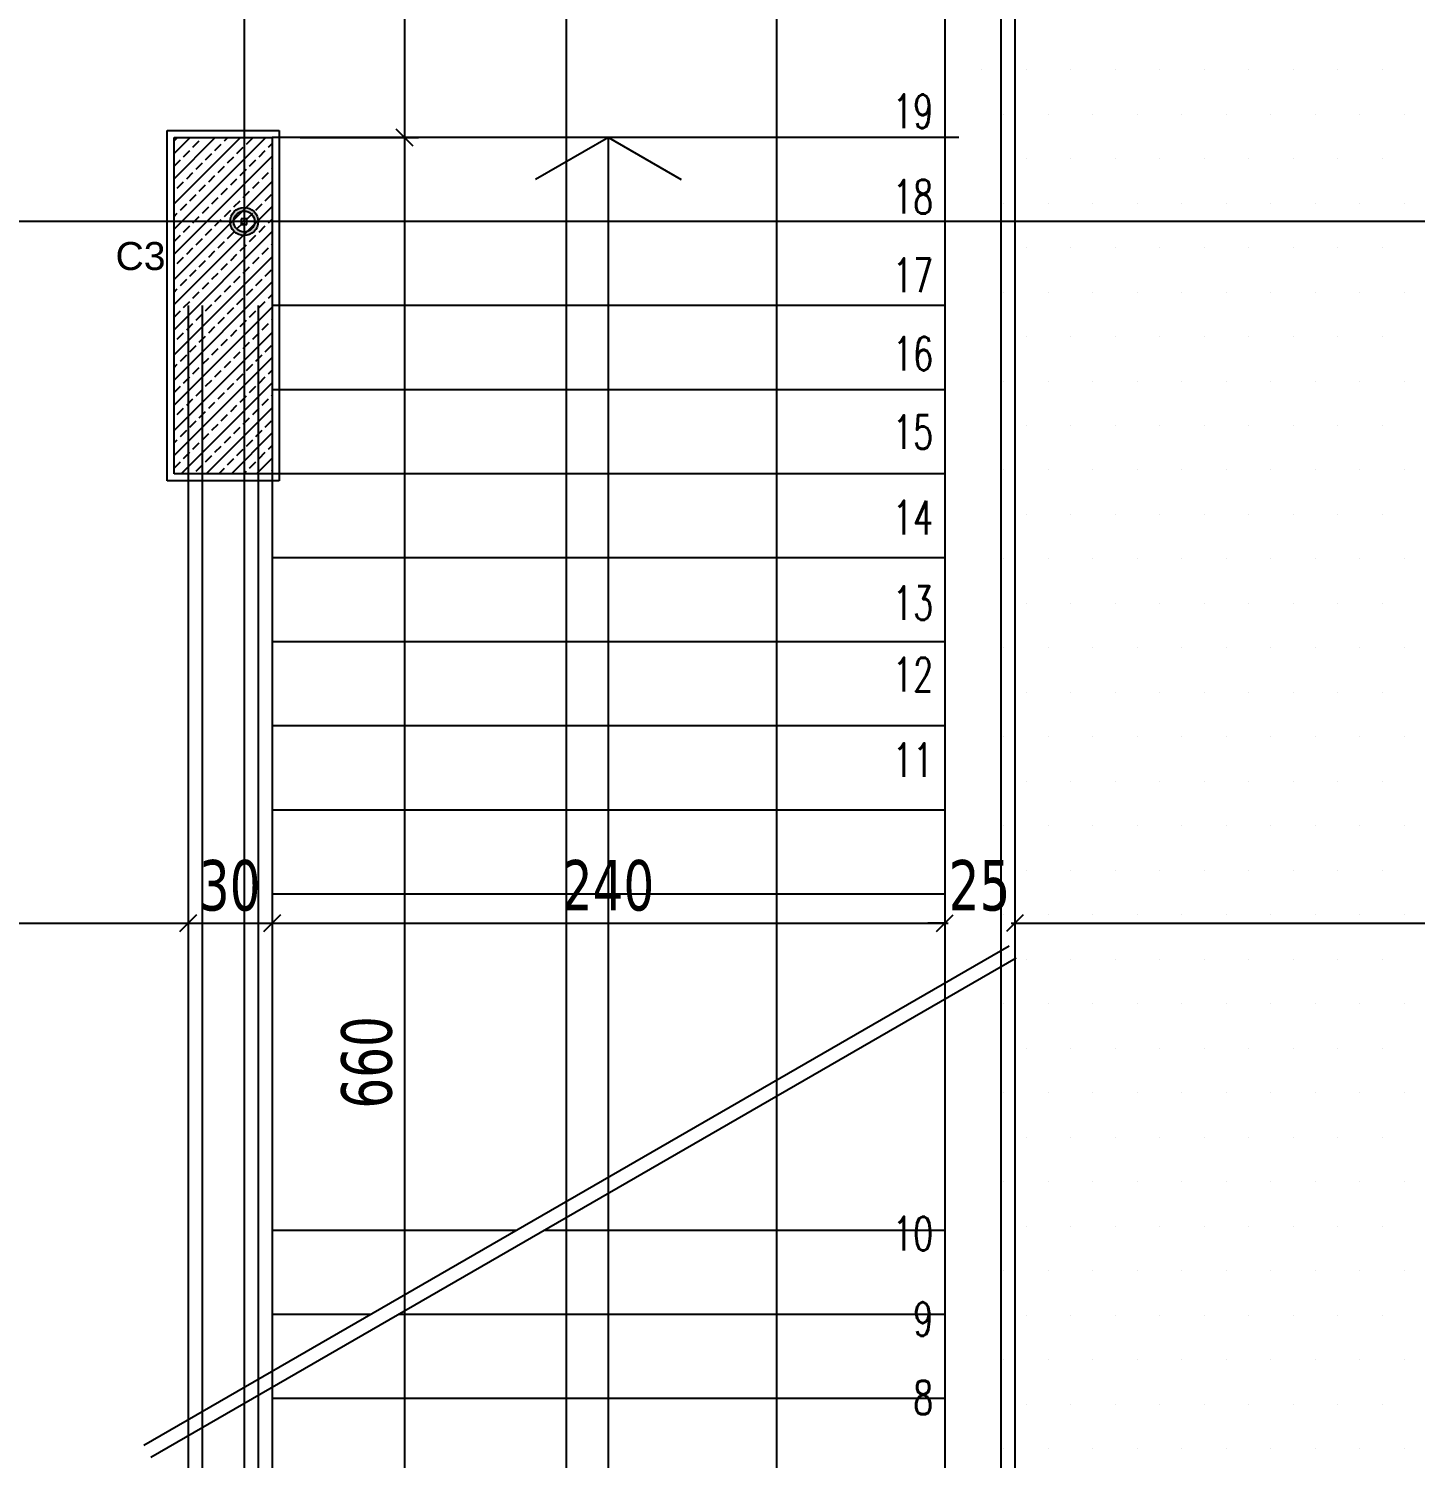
# Model space of a CAD drawing. Header units: millimetres. Extents: x 43168.9 to 43194.6, y -25545.1 to -25543.4.
# Drawn here: x 43176.4335 to 43176.5325, y -25544.1922 to -25544.0901 of the extents above; entities that cross this region are included whole.
import ezdxf
from ezdxf.enums import TextEntityAlignment as Align

# ---------------------------------------------------------------- set-up
doc = ezdxf.new("R2010")
doc.units = ezdxf.units.MM
doc.header["$LTSCALE"] = 200
doc.linetypes.add('DASHDOT', pattern=[1, 0.5, -0.25, 0, -0.25])
doc.linetypes.add('DASHDOT2', pattern=[0.5, 0.25, -0.125, 0, -0.125])
for name, color, linetype in [('aks_sgh', 5, 'DASHDOT2'), ('cam_sgh', 1, 'Continuous'), ('gor-4_sgh', 17, 'Continuous'), ('kesitcizgisi_sgh', 22, 'Continuous'), ('kolon-b.a_sgh', 6, 'Continuous'), ('merdi_sgh', 3, 'Continuous'), ('olcuic_sgh', 183, 'Continuous'), ('siva_sgh', 145, 'Continuous'), ('tarama-betonarme_sgh', 223, 'Continuous'), ('tarama-zemin_sgh', 197, 'Continuous'), ('yazi-merdi_sgh', 9, 'Continuous')]:
    doc.layers.add(name, color=color, linetype=linetype)
doc.styles.add('1-200', font='arial.ttf', dxfattribs={"height": 60})
doc.styles.add('dim', font='VERDANA.TTF', dxfattribs={"width": 0.7})
doc.styles.add('text3', font='simplex8.shx', dxfattribs={"width": 0.7})

msp = doc.modelspace()

# ---------------------------------------------------------------- hatches: boundary and pattern name
h = msp.add_hatch(color=256)
edge = h.paths.add_edge_path()
edge.add_arc((43176.44888, -25544.10392), 0.001, 0, 360)
edge = h.paths.add_edge_path(flags=16)
edge.add_arc((43176.44888, -25544.10392), 0.00075, 0, 360)

# ---------------------------------------------------------------- linework, layer by layer
at = {"color": 0, "linetype": 'ByBlock', "lineweight": -2}
for p, q in [((43176.45972, -25544.09732), (43176.46092, -25544.09852)), ((43176.46092, -25544.09852), (43176.45972, -25544.09732)), ((43176.44908, -25544.10372), (43176.44868, -25544.10372)), ((43176.44868, -25544.10372), (43176.44868, -25544.10412)), ((43176.44868, -25544.10412), (43176.44908, -25544.10412)), ((43176.44895, -25544.10385), (43176.44881, -25544.10399)), ((43176.44895, -25544.10399), (43176.44881, -25544.10385)), ((43176.44908, -25544.10412), (43176.44908, -25544.10372)), ((43176.44428, -25544.1546), (43176.44548, -25544.1534)), ((43176.44548, -25544.1534), (43176.44428, -25544.1546)), ((43176.45028, -25544.1546), (43176.45148, -25544.1534)), ((43176.45148, -25544.1534), (43176.45028, -25544.1546)), ((43176.49828, -25544.1546), (43176.49948, -25544.1534)), ((43176.49828, -25544.1546), (43176.49948, -25544.1534)), ((43176.50448, -25544.1534), (43176.50328, -25544.1546)), ((43176.50448, -25544.1534), (43176.50328, -25544.1546))]:
    msp.add_line(p, q, dxfattribs=at)
at = {"color": 0, "linetype": 'Continuous', "lineweight": -2}
for radius in [0.001, 0.00075]:
    msp.add_circle((43176.44888, -25544.10392), radius, dxfattribs=at)
at = {"layer": 'aks_sgh'}
for p, q in [((43176.44888, -25543.74092), (43176.44888, -25544.60992)), ((43176.48688, -25543.74092), (43176.48688, -25544.60992)), ((43176.98688, -25544.10392), (43176.18488, -25544.10392))]:
    msp.add_line(p, q, dxfattribs=at)
at = {"layer": 'cam_sgh'}
for p, q in [((43176.50388, -25544.04592), (43176.50388, -25544.28092)), ((43176.50288, -25544.04692), (43176.50288, -25544.27992))]:
    msp.add_line(p, q, dxfattribs=at)
at = {"layer": 'gor-4_sgh'}
msp.add_line((43176.49888, -25544.05092), (43176.49888, -25544.27592), dxfattribs=at)
at = {"layer": 'kesitcizgisi_sgh', "linetype": 'DASHDOT'}
msp.add_line((43176.47188, -25544.61379), (43176.47188, -25543.80816), dxfattribs=at)
at = {"layer": 'kolon-b.a_sgh'}
for p, q in [((43176.44388, -25544.09792), (43176.45088, -25544.09792)), ((43176.44388, -25544.12192), (43176.44388, -25544.09792)), ((43176.45088, -25544.09792), (43176.45088, -25544.12192)), ((43176.45088, -25544.12192), (43176.44388, -25544.12192))]:
    msp.add_line(p, q, dxfattribs=at)
at = {"layer": 'merdi_sgh'}
for p, q in [((43176.49988, -25544.09792), (43176.45088, -25544.09792)), ((43176.47488, -25544.09792), (43176.46968, -25544.10092)), ((43176.47488, -25544.22992), (43176.47488, -25544.09792)), ((43176.47488, -25544.09792), (43176.48008, -25544.10092)), ((43176.49888, -25544.10392), (43176.45088, -25544.10392)), ((43176.44488, -25544.10992), (43176.44488, -25544.20592)), ((43176.44588, -25544.10992), (43176.44588, -25544.20592)), ((43176.44988, -25544.10992), (43176.44988, -25544.20592)), ((43176.49888, -25544.10992), (43176.45088, -25544.10992)), ((43176.45088, -25544.10992), (43176.45088, -25544.20592)), ((43176.49888, -25544.11592), (43176.45088, -25544.11592)), ((43176.49888, -25544.12192), (43176.45088, -25544.12192)), ((43176.49888, -25544.12792), (43176.45088, -25544.12792)), ((43176.49888, -25544.13392), (43176.45088, -25544.13392)), ((43176.49888, -25544.13992), (43176.45088, -25544.13992)), ((43176.49888, -25544.14592), (43176.45088, -25544.14592)), ((43176.49888, -25544.15192), (43176.45088, -25544.15192)), ((43176.50347, -25544.15563), (43176.44173, -25544.19127)), ((43176.50397, -25544.15649), (43176.44223, -25544.19214)), ((43176.46833, -25544.17592), (43176.45088, -25544.17592)), ((43176.49888, -25544.17592), (43176.47033, -25544.17592)), ((43176.45793, -25544.18192), (43176.45088, -25544.18192)), ((43176.49888, -25544.18192), (43176.45993, -25544.18192)), ((43176.49888, -25544.18792), (43176.45088, -25544.18792))]:
    msp.add_line(p, q, dxfattribs=at)
at = {"layer": 'olcuic_sgh'}
for p, q in [((43176.46032, -25544.05067), (43176.46032, -25544.09817)), ((43176.45288, -25544.09792), (43176.46132, -25544.09792)), ((43176.45288, -25544.09792), (43176.46132, -25544.09792)), ((43176.46032, -25544.09767), (43176.46032, -25544.23017)), ((43176.44488, -25544.142), (43176.44488, -25544.155)), ((43176.44488, -25544.142), (43176.44488, -25544.155)), ((43176.45088, -25544.142), (43176.45088, -25544.155)), ((43176.45088, -25544.142), (43176.45088, -25544.155)), ((43176.49888, -25544.142), (43176.49888, -25544.155)), ((43176.49888, -25544.142), (43176.49888, -25544.155)), ((43176.50388, -25544.142), (43176.50388, -25544.155)), ((43176.50388, -25544.142), (43176.50388, -25544.155)), ((43176.39063, -25544.154), (43176.44513, -25544.154)), ((43176.44463, -25544.154), (43176.45113, -25544.154)), ((43176.45063, -25544.154), (43176.49913, -25544.154)), ((43176.49888, -25544.154), (43176.49768, -25544.154)), ((43176.50363, -25544.154), (43176.66813, -25544.154)), ((43176.50388, -25544.154), (43176.50508, -25544.154))]:
    msp.add_line(p, q, dxfattribs=at)
at = {"layer": 'siva_sgh'}
for p, q in [((43176.44338, -25544.12242), (43176.44338, -25544.09742)), ((43176.44338, -25544.09742), (43176.45138, -25544.09742)), ((43176.45138, -25544.09742), (43176.45138, -25544.12242)), ((43176.45138, -25544.12242), (43176.44338, -25544.12242))]:
    msp.add_line(p, q, dxfattribs=at)
at = {"layer": 'tarama-betonarme_sgh'}
for p, q in [((43176.44388, -25544.09907), (43176.44503, -25544.09792)), ((43176.44388, -25544.10086), (43176.44682, -25544.09792)), ((43176.44388, -25544.10266), (43176.44862, -25544.09792)), ((43176.44388, -25544.10446), (43176.45042, -25544.09792)), ((43176.44388, -25544.09817), (43176.44411, -25544.09794)), ((43176.44523, -25544.09861), (43176.44568, -25544.09817)), ((43176.4459, -25544.09794), (43176.44593, -25544.09792)), ((43176.4468, -25544.09884), (43176.44725, -25544.09839)), ((43176.44748, -25544.09817), (43176.44772, -25544.09792)), ((43176.44905, -25544.09839), (43176.4495, -25544.09794)), ((43176.45062, -25544.09861), (43176.45088, -25544.09835)), ((43176.44388, -25544.10625), (43176.45088, -25544.09925)), ((43176.44456, -25544.09929), (43176.44501, -25544.09884)), ((43176.44613, -25544.09951), (43176.44658, -25544.09906)), ((43176.4477, -25544.09974), (43176.44815, -25544.09929)), ((43176.44837, -25544.09906), (43176.44882, -25544.09861)), ((43176.44995, -25544.09929), (43176.45039, -25544.09884)), ((43176.44388, -25544.09996), (43176.44433, -25544.09951)), ((43176.44478, -25544.10086), (43176.44523, -25544.10041)), ((43176.44546, -25544.10019), (43176.4459, -25544.09974)), ((43176.44703, -25544.10041), (43176.44748, -25544.09996)), ((43176.4486, -25544.10064), (43176.44905, -25544.10019)), ((43176.44927, -25544.09996), (43176.44972, -25544.09951)), ((43176.45017, -25544.10086), (43176.45062, -25544.10041)), ((43176.45084, -25544.10019), (43176.45088, -25544.10015)), ((43176.44388, -25544.10805), (43176.45088, -25544.10105)), ((43176.44411, -25544.10153), (43176.44456, -25544.10108)), ((43176.44568, -25544.10176), (43176.44613, -25544.10131)), ((43176.44635, -25544.10108), (43176.4468, -25544.10064)), ((43176.44792, -25544.10131), (43176.44837, -25544.10086)), ((43176.4495, -25544.10153), (43176.44995, -25544.10108)), ((43176.44388, -25544.10176), (43176.44388, -25544.10176)), ((43176.44501, -25544.10243), (43176.44546, -25544.10198)), ((43176.44658, -25544.10266), (43176.44703, -25544.10221)), ((43176.44725, -25544.10198), (43176.4477, -25544.10153)), ((43176.44815, -25544.10288), (43176.4486, -25544.10243)), ((43176.44882, -25544.10221), (43176.44927, -25544.10176)), ((43176.45039, -25544.10243), (43176.45084, -25544.10198)), ((43176.44388, -25544.10984), (43176.45088, -25544.10284)), ((43176.44388, -25544.10356), (43176.44411, -25544.10333)), ((43176.44433, -25544.10311), (43176.44478, -25544.10266)), ((43176.4459, -25544.10333), (43176.44635, -25544.10288)), ((43176.44748, -25544.10355), (43176.44792, -25544.10311)), ((43176.44905, -25544.10378), (43176.4495, -25544.10333)), ((43176.44972, -25544.10311), (43176.45017, -25544.10266)), ((43176.44456, -25544.10468), (43176.44501, -25544.10423)), ((43176.44523, -25544.104), (43176.44568, -25544.10355)), ((43176.44613, -25544.1049), (43176.44658, -25544.10445)), ((43176.4468, -25544.10423), (43176.44725, -25544.10378)), ((43176.44837, -25544.10445), (43176.44882, -25544.104)), ((43176.44995, -25544.10468), (43176.45039, -25544.10423)), ((43176.45062, -25544.104), (43176.45088, -25544.10374)), ((43176.44388, -25544.11164), (43176.45088, -25544.10464)), ((43176.44388, -25544.10535), (43176.44433, -25544.1049)), ((43176.44546, -25544.10557), (43176.4459, -25544.10513)), ((43176.44703, -25544.1058), (43176.44748, -25544.10535)), ((43176.4477, -25544.10513), (43176.44815, -25544.10468)), ((43176.4486, -25544.10602), (43176.44905, -25544.10557)), ((43176.44927, -25544.10535), (43176.44972, -25544.1049)), ((43176.45084, -25544.10557), (43176.45088, -25544.10554)), ((43176.44388, -25544.11344), (43176.45088, -25544.10644)), ((43176.44411, -25544.10692), (43176.44456, -25544.10647)), ((43176.44478, -25544.10625), (43176.44523, -25544.1058)), ((43176.44635, -25544.10647), (43176.4468, -25544.10602)), ((43176.44792, -25544.1067), (43176.44837, -25544.10625)), ((43176.4495, -25544.10692), (43176.44995, -25544.10647)), ((43176.45017, -25544.10625), (43176.45062, -25544.1058)), ((43176.44388, -25544.10715), (43176.44388, -25544.10715)), ((43176.44501, -25544.10782), (43176.44546, -25544.10737)), ((43176.44568, -25544.10715), (43176.44613, -25544.1067)), ((43176.44658, -25544.10804), (43176.44703, -25544.1076)), ((43176.44725, -25544.10737), (43176.4477, -25544.10692)), ((43176.44882, -25544.1076), (43176.44927, -25544.10715)), ((43176.45039, -25544.10782), (43176.45084, -25544.10737)), ((43176.44388, -25544.11523), (43176.45088, -25544.10823)), ((43176.44433, -25544.10849), (43176.44478, -25544.10804)), ((43176.4459, -25544.10872), (43176.44635, -25544.10827)), ((43176.44748, -25544.10894), (43176.44792, -25544.10849)), ((43176.44815, -25544.10827), (43176.4486, -25544.10782)), ((43176.44972, -25544.10849), (43176.45017, -25544.10804)), ((43176.44388, -25544.10895), (43176.44411, -25544.10872)), ((43176.44456, -25544.11006), (43176.44501, -25544.10962)), ((43176.44523, -25544.10939), (43176.44568, -25544.10894)), ((43176.4468, -25544.10962), (43176.44725, -25544.10917)), ((43176.44837, -25544.10984), (43176.44882, -25544.10939)), ((43176.44905, -25544.10917), (43176.4495, -25544.10872)), ((43176.44995, -25544.11006), (43176.45039, -25544.10962)), ((43176.45062, -25544.10939), (43176.45088, -25544.10913)), ((43176.44388, -25544.11703), (43176.45088, -25544.11003)), ((43176.44388, -25544.11074), (43176.44433, -25544.11029)), ((43176.44546, -25544.11096), (43176.4459, -25544.11051)), ((43176.44613, -25544.11029), (43176.44658, -25544.10984)), ((43176.4477, -25544.11051), (43176.44815, -25544.11006)), ((43176.44927, -25544.11074), (43176.44972, -25544.11029)), ((43176.44478, -25544.11164), (43176.44523, -25544.11119)), ((43176.44635, -25544.11186), (43176.4468, -25544.11141)), ((43176.44703, -25544.11119), (43176.44748, -25544.11074)), ((43176.44792, -25544.11209), (43176.44837, -25544.11164)), ((43176.4486, -25544.11141), (43176.44905, -25544.11096)), ((43176.45017, -25544.11164), (43176.45062, -25544.11119)), ((43176.45084, -25544.11096), (43176.45088, -25544.11093)), ((43176.44388, -25544.11883), (43176.45088, -25544.11183)), ((43176.44388, -25544.11254), (43176.44388, -25544.11253)), ((43176.44411, -25544.11231), (43176.44456, -25544.11186)), ((43176.44568, -25544.11253), (43176.44613, -25544.11209)), ((43176.44725, -25544.11276), (43176.4477, -25544.11231)), ((43176.44882, -25544.11298), (43176.44927, -25544.11253)), ((43176.4495, -25544.11231), (43176.44995, -25544.11186)), ((43176.44388, -25544.12062), (43176.45088, -25544.11362)), ((43176.44433, -25544.11388), (43176.44478, -25544.11343)), ((43176.44501, -25544.11321), (43176.44546, -25544.11276)), ((43176.4459, -25544.11411), (43176.44635, -25544.11366)), ((43176.44658, -25544.11343), (43176.44703, -25544.11298)), ((43176.44815, -25544.11366), (43176.4486, -25544.11321)), ((43176.44972, -25544.11388), (43176.45017, -25544.11343)), ((43176.45039, -25544.11321), (43176.45084, -25544.11276)), ((43176.44388, -25544.11434), (43176.44411, -25544.11411)), ((43176.44523, -25544.11478), (43176.44568, -25544.11433)), ((43176.4468, -25544.115), (43176.44725, -25544.11455)), ((43176.44748, -25544.11433), (43176.44792, -25544.11388)), ((43176.44905, -25544.11455), (43176.4495, -25544.11411)), ((43176.45062, -25544.11478), (43176.45088, -25544.11452)), ((43176.44388, -25544.11613), (43176.44433, -25544.11568)), ((43176.44438, -25544.12192), (43176.45088, -25544.11542)), ((43176.44456, -25544.11545), (43176.44501, -25544.115)), ((43176.44613, -25544.11568), (43176.44658, -25544.11523)), ((43176.4477, -25544.1159), (43176.44815, -25544.11545)), ((43176.44837, -25544.11523), (43176.44882, -25544.11478)), ((43176.44927, -25544.11613), (43176.44972, -25544.11568)), ((43176.44995, -25544.11545), (43176.45039, -25544.115)), ((43176.44478, -25544.11702), (43176.44523, -25544.11658)), ((43176.44546, -25544.11635), (43176.4459, -25544.1159)), ((43176.44635, -25544.11725), (43176.4468, -25544.1168)), ((43176.44703, -25544.11658), (43176.44748, -25544.11613)), ((43176.4486, -25544.1168), (43176.44905, -25544.11635)), ((43176.45017, -25544.11702), (43176.45062, -25544.11658)), ((43176.45084, -25544.11635), (43176.45088, -25544.11632)), ((43176.44411, -25544.1177), (43176.44456, -25544.11725)), ((43176.44568, -25544.11792), (43176.44613, -25544.11747)), ((43176.44617, -25544.12192), (43176.45088, -25544.11721)), ((43176.44725, -25544.11815), (43176.4477, -25544.1177)), ((43176.44792, -25544.11747), (43176.44837, -25544.11702)), ((43176.4495, -25544.1177), (43176.44995, -25544.11725)), ((43176.44388, -25544.11793), (43176.44388, -25544.11792)), ((43176.44433, -25544.11927), (43176.44478, -25544.11882)), ((43176.44501, -25544.1186), (43176.44546, -25544.11815)), ((43176.44658, -25544.11882), (43176.44703, -25544.11837)), ((43176.44815, -25544.11905), (43176.4486, -25544.1186)), ((43176.44882, -25544.11837), (43176.44927, -25544.11792)), ((43176.44972, -25544.11927), (43176.45017, -25544.11882)), ((43176.45039, -25544.1186), (43176.45084, -25544.11815)), ((43176.44388, -25544.11972), (43176.44411, -25544.11949)), ((43176.44523, -25544.12017), (43176.44568, -25544.11972)), ((43176.4459, -25544.11949), (43176.44635, -25544.11905)), ((43176.44748, -25544.11972), (43176.44792, -25544.11927)), ((43176.44797, -25544.12192), (43176.45088, -25544.11901)), ((43176.44905, -25544.11994), (43176.4495, -25544.11949)), ((43176.44456, -25544.12084), (43176.44501, -25544.12039)), ((43176.44613, -25544.12107), (43176.44658, -25544.12062)), ((43176.4468, -25544.12039), (43176.44725, -25544.11994)), ((43176.4477, -25544.12129), (43176.44815, -25544.12084)), ((43176.44837, -25544.12062), (43176.44882, -25544.12017)), ((43176.44977, -25544.12192), (43176.45088, -25544.12081)), ((43176.44995, -25544.12084), (43176.45039, -25544.12039)), ((43176.45062, -25544.12017), (43176.45088, -25544.11991)), ((43176.44388, -25544.12151), (43176.44433, -25544.12107)), ((43176.44546, -25544.12174), (43176.4459, -25544.12129)), ((43176.44707, -25544.12192), (43176.44748, -25544.12151)), ((43176.44887, -25544.12192), (43176.44905, -25544.12174)), ((43176.44927, -25544.12151), (43176.44972, -25544.12107)), ((43176.45084, -25544.12174), (43176.45088, -25544.1217))]:
    msp.add_line(p, q, dxfattribs=at)
at = {"layer": 'tarama-zemin_sgh'}
for p, q in [((43176.50151, -25544.09308), (43176.50151, -25544.09308)), ((43176.50469, -25544.09308), (43176.50469, -25544.09308)), ((43176.50786, -25544.09308), (43176.50786, -25544.09308)), ((43176.51104, -25544.09308), (43176.51104, -25544.09308)), ((43176.51421, -25544.09308), (43176.51421, -25544.09308)), ((43176.51739, -25544.09308), (43176.51739, -25544.09308)), ((43176.52056, -25544.09308), (43176.52056, -25544.09308)), ((43176.52374, -25544.09308), (43176.52374, -25544.09308)), ((43176.52691, -25544.09308), (43176.52691, -25544.09308)), ((43176.53009, -25544.09308), (43176.53009, -25544.09308)), ((43176.5031, -25544.09625), (43176.5031, -25544.09625)), ((43176.50627, -25544.09625), (43176.50627, -25544.09625)), ((43176.50945, -25544.09625), (43176.50945, -25544.09625)), ((43176.51262, -25544.09625), (43176.51262, -25544.09625)), ((43176.5158, -25544.09625), (43176.5158, -25544.09625)), ((43176.51897, -25544.09625), (43176.51897, -25544.09625)), ((43176.52215, -25544.09625), (43176.52215, -25544.09625)), ((43176.52532, -25544.09625), (43176.52532, -25544.09625)), ((43176.5285, -25544.09625), (43176.5285, -25544.09625)), ((43176.53167, -25544.09625), (43176.53167, -25544.09625)), ((43176.50469, -25544.09943), (43176.50469, -25544.09943)), ((43176.50786, -25544.09943), (43176.50786, -25544.09943)), ((43176.51104, -25544.09943), (43176.51104, -25544.09943)), ((43176.51421, -25544.09943), (43176.51421, -25544.09943)), ((43176.51739, -25544.09943), (43176.51739, -25544.09943)), ((43176.52056, -25544.09943), (43176.52056, -25544.09943)), ((43176.52374, -25544.09943), (43176.52374, -25544.09943)), ((43176.52691, -25544.09943), (43176.52691, -25544.09943)), ((43176.53009, -25544.09943), (43176.53009, -25544.09943)), ((43176.5031, -25544.1026), (43176.5031, -25544.1026)), ((43176.50627, -25544.1026), (43176.50627, -25544.1026)), ((43176.50945, -25544.1026), (43176.50945, -25544.1026)), ((43176.51262, -25544.1026), (43176.51262, -25544.1026)), ((43176.5158, -25544.1026), (43176.5158, -25544.1026)), ((43176.51897, -25544.1026), (43176.51897, -25544.1026)), ((43176.52215, -25544.1026), (43176.52215, -25544.1026)), ((43176.52532, -25544.1026), (43176.52532, -25544.1026)), ((43176.5285, -25544.1026), (43176.5285, -25544.1026)), ((43176.53167, -25544.1026), (43176.53167, -25544.1026)), ((43176.50469, -25544.10578), (43176.50469, -25544.10578)), ((43176.50786, -25544.10578), (43176.50786, -25544.10578)), ((43176.51104, -25544.10578), (43176.51104, -25544.10578)), ((43176.51421, -25544.10578), (43176.51421, -25544.10578)), ((43176.51739, -25544.10578), (43176.51739, -25544.10578)), ((43176.52056, -25544.10578), (43176.52056, -25544.10578)), ((43176.52374, -25544.10578), (43176.52374, -25544.10578)), ((43176.52691, -25544.10578), (43176.52691, -25544.10578)), ((43176.53009, -25544.10578), (43176.53009, -25544.10578)), ((43176.5031, -25544.10895), (43176.5031, -25544.10895)), ((43176.50627, -25544.10895), (43176.50627, -25544.10895)), ((43176.50945, -25544.10895), (43176.50945, -25544.10895)), ((43176.51262, -25544.10895), (43176.51262, -25544.10895)), ((43176.5158, -25544.10895), (43176.5158, -25544.10895)), ((43176.51897, -25544.10895), (43176.51897, -25544.10895)), ((43176.52215, -25544.10895), (43176.52215, -25544.10895)), ((43176.52532, -25544.10895), (43176.52532, -25544.10895)), ((43176.5285, -25544.10895), (43176.5285, -25544.10895)), ((43176.53167, -25544.10895), (43176.53167, -25544.10895)), ((43176.50469, -25544.11213), (43176.50469, -25544.11213)), ((43176.50786, -25544.11213), (43176.50786, -25544.11213)), ((43176.51104, -25544.11213), (43176.51104, -25544.11213)), ((43176.51421, -25544.11213), (43176.51421, -25544.11213)), ((43176.51739, -25544.11213), (43176.51739, -25544.11213)), ((43176.52056, -25544.11213), (43176.52056, -25544.11213)), ((43176.52374, -25544.11213), (43176.52374, -25544.11213)), ((43176.52691, -25544.11213), (43176.52691, -25544.11213)), ((43176.53009, -25544.11213), (43176.53009, -25544.11213)), ((43176.5031, -25544.1153), (43176.5031, -25544.1153)), ((43176.50627, -25544.1153), (43176.50627, -25544.1153)), ((43176.50945, -25544.1153), (43176.50945, -25544.1153)), ((43176.51262, -25544.1153), (43176.51262, -25544.1153)), ((43176.5158, -25544.1153), (43176.5158, -25544.1153)), ((43176.51897, -25544.1153), (43176.51897, -25544.1153)), ((43176.52215, -25544.1153), (43176.52215, -25544.1153)), ((43176.52532, -25544.1153), (43176.52532, -25544.1153)), ((43176.5285, -25544.1153), (43176.5285, -25544.1153)), ((43176.53167, -25544.1153), (43176.53167, -25544.1153)), ((43176.50469, -25544.11848), (43176.50469, -25544.11848)), ((43176.50786, -25544.11848), (43176.50786, -25544.11848)), ((43176.51104, -25544.11848), (43176.51104, -25544.11848)), ((43176.51421, -25544.11848), (43176.51421, -25544.11848)), ((43176.51739, -25544.11848), (43176.51739, -25544.11848)), ((43176.52056, -25544.11848), (43176.52056, -25544.11848)), ((43176.52374, -25544.11848), (43176.52374, -25544.11848)), ((43176.52691, -25544.11848), (43176.52691, -25544.11848)), ((43176.53009, -25544.11848), (43176.53009, -25544.11848)), ((43176.5031, -25544.12165), (43176.5031, -25544.12165)), ((43176.50627, -25544.12165), (43176.50627, -25544.12165)), ((43176.50945, -25544.12165), (43176.50945, -25544.12165)), ((43176.51262, -25544.12165), (43176.51262, -25544.12165)), ((43176.5158, -25544.12165), (43176.5158, -25544.12165)), ((43176.51897, -25544.12165), (43176.51897, -25544.12165)), ((43176.52215, -25544.12165), (43176.52215, -25544.12165)), ((43176.52532, -25544.12165), (43176.52532, -25544.12165)), ((43176.5285, -25544.12165), (43176.5285, -25544.12165)), ((43176.53167, -25544.12165), (43176.53167, -25544.12165)), ((43176.50469, -25544.12483), (43176.50469, -25544.12483)), ((43176.50786, -25544.12483), (43176.50786, -25544.12483)), ((43176.51104, -25544.12483), (43176.51104, -25544.12483)), ((43176.51421, -25544.12483), (43176.51421, -25544.12483)), ((43176.51739, -25544.12483), (43176.51739, -25544.12483)), ((43176.52056, -25544.12483), (43176.52056, -25544.12483)), ((43176.52374, -25544.12483), (43176.52374, -25544.12483)), ((43176.52691, -25544.12483), (43176.52691, -25544.12483)), ((43176.53009, -25544.12483), (43176.53009, -25544.12483)), ((43176.5031, -25544.128), (43176.5031, -25544.128)), ((43176.50627, -25544.128), (43176.50627, -25544.128)), ((43176.50945, -25544.128), (43176.50945, -25544.128)), ((43176.51262, -25544.128), (43176.51262, -25544.128)), ((43176.5158, -25544.128), (43176.5158, -25544.128)), ((43176.51897, -25544.128), (43176.51897, -25544.128)), ((43176.52215, -25544.128), (43176.52215, -25544.128)), ((43176.52532, -25544.128), (43176.52532, -25544.128)), ((43176.5285, -25544.128), (43176.5285, -25544.128)), ((43176.53167, -25544.128), (43176.53167, -25544.128)), ((43176.50469, -25544.13118), (43176.50469, -25544.13118)), ((43176.50786, -25544.13118), (43176.50786, -25544.13118)), ((43176.51104, -25544.13118), (43176.51104, -25544.13118)), ((43176.51421, -25544.13118), (43176.51421, -25544.13118)), ((43176.51739, -25544.13118), (43176.51739, -25544.13118)), ((43176.52056, -25544.13118), (43176.52056, -25544.13118)), ((43176.52374, -25544.13118), (43176.52374, -25544.13118)), ((43176.52691, -25544.13118), (43176.52691, -25544.13118)), ((43176.53009, -25544.13118), (43176.53009, -25544.13118)), ((43176.5031, -25544.13435), (43176.5031, -25544.13435)), ((43176.50627, -25544.13435), (43176.50627, -25544.13435)), ((43176.50945, -25544.13435), (43176.50945, -25544.13435)), ((43176.51262, -25544.13435), (43176.51262, -25544.13435)), ((43176.5158, -25544.13435), (43176.5158, -25544.13435)), ((43176.51897, -25544.13435), (43176.51897, -25544.13435)), ((43176.52215, -25544.13435), (43176.52215, -25544.13435)), ((43176.52532, -25544.13435), (43176.52532, -25544.13435)), ((43176.5285, -25544.13435), (43176.5285, -25544.13435)), ((43176.53167, -25544.13435), (43176.53167, -25544.13435)), ((43176.50469, -25544.13753), (43176.50469, -25544.13753)), ((43176.50786, -25544.13753), (43176.50786, -25544.13753)), ((43176.51104, -25544.13753), (43176.51104, -25544.13753)), ((43176.51421, -25544.13753), (43176.51421, -25544.13753)), ((43176.51739, -25544.13753), (43176.51739, -25544.13753)), ((43176.52056, -25544.13753), (43176.52056, -25544.13753)), ((43176.52374, -25544.13753), (43176.52374, -25544.13753)), ((43176.52691, -25544.13753), (43176.52691, -25544.13753)), ((43176.53009, -25544.13753), (43176.53009, -25544.13753)), ((43176.5031, -25544.1407), (43176.5031, -25544.1407)), ((43176.50627, -25544.1407), (43176.50627, -25544.1407)), ((43176.50945, -25544.1407), (43176.50945, -25544.1407)), ((43176.51262, -25544.1407), (43176.51262, -25544.1407)), ((43176.5158, -25544.1407), (43176.5158, -25544.1407)), ((43176.51897, -25544.1407), (43176.51897, -25544.1407)), ((43176.52215, -25544.1407), (43176.52215, -25544.1407)), ((43176.52532, -25544.1407), (43176.52532, -25544.1407)), ((43176.5285, -25544.1407), (43176.5285, -25544.1407)), ((43176.53167, -25544.1407), (43176.53167, -25544.1407)), ((43176.50469, -25544.14388), (43176.50469, -25544.14388)), ((43176.50786, -25544.14388), (43176.50786, -25544.14388)), ((43176.51104, -25544.14388), (43176.51104, -25544.14388)), ((43176.51421, -25544.14388), (43176.51421, -25544.14388)), ((43176.51739, -25544.14388), (43176.51739, -25544.14388)), ((43176.52056, -25544.14388), (43176.52056, -25544.14388)), ((43176.52374, -25544.14388), (43176.52374, -25544.14388)), ((43176.52691, -25544.14388), (43176.52691, -25544.14388)), ((43176.53009, -25544.14388), (43176.53009, -25544.14388)), ((43176.5031, -25544.14705), (43176.5031, -25544.14705)), ((43176.50627, -25544.14705), (43176.50627, -25544.14705)), ((43176.50945, -25544.14705), (43176.50945, -25544.14705)), ((43176.51262, -25544.14705), (43176.51262, -25544.14705)), ((43176.5158, -25544.14705), (43176.5158, -25544.14705)), ((43176.51897, -25544.14705), (43176.51897, -25544.14705)), ((43176.52215, -25544.14705), (43176.52215, -25544.14705)), ((43176.52532, -25544.14705), (43176.52532, -25544.14705)), ((43176.5285, -25544.14705), (43176.5285, -25544.14705)), ((43176.53167, -25544.14705), (43176.53167, -25544.14705)), ((43176.50469, -25544.15023), (43176.50469, -25544.15023)), ((43176.50786, -25544.15023), (43176.50786, -25544.15023)), ((43176.51104, -25544.15023), (43176.51104, -25544.15023)), ((43176.51421, -25544.15023), (43176.51421, -25544.15023)), ((43176.51739, -25544.15023), (43176.51739, -25544.15023)), ((43176.52056, -25544.15023), (43176.52056, -25544.15023)), ((43176.52374, -25544.15023), (43176.52374, -25544.15023)), ((43176.52691, -25544.15023), (43176.52691, -25544.15023)), ((43176.53009, -25544.15023), (43176.53009, -25544.15023)), ((43176.5031, -25544.1534), (43176.5031, -25544.1534)), ((43176.50627, -25544.1534), (43176.50627, -25544.1534)), ((43176.50945, -25544.1534), (43176.50945, -25544.1534)), ((43176.51262, -25544.1534), (43176.51262, -25544.1534)), ((43176.5158, -25544.1534), (43176.5158, -25544.1534)), ((43176.51897, -25544.1534), (43176.51897, -25544.1534)), ((43176.52215, -25544.1534), (43176.52215, -25544.1534)), ((43176.52532, -25544.1534), (43176.52532, -25544.1534)), ((43176.5285, -25544.1534), (43176.5285, -25544.1534)), ((43176.53167, -25544.1534), (43176.53167, -25544.1534)), ((43176.50469, -25544.15658), (43176.50469, -25544.15658)), ((43176.50786, -25544.15658), (43176.50786, -25544.15658)), ((43176.51104, -25544.15658), (43176.51104, -25544.15658)), ((43176.51421, -25544.15658), (43176.51421, -25544.15658)), ((43176.51739, -25544.15658), (43176.51739, -25544.15658)), ((43176.52056, -25544.15658), (43176.52056, -25544.15658)), ((43176.52374, -25544.15658), (43176.52374, -25544.15658)), ((43176.52691, -25544.15658), (43176.52691, -25544.15658)), ((43176.53009, -25544.15658), (43176.53009, -25544.15658)), ((43176.5031, -25544.15975), (43176.5031, -25544.15975)), ((43176.50627, -25544.15975), (43176.50627, -25544.15975)), ((43176.50945, -25544.15975), (43176.50945, -25544.15975)), ((43176.51262, -25544.15975), (43176.51262, -25544.15975)), ((43176.5158, -25544.15975), (43176.5158, -25544.15975)), ((43176.51897, -25544.15975), (43176.51897, -25544.15975)), ((43176.52215, -25544.15975), (43176.52215, -25544.15975)), ((43176.52532, -25544.15975), (43176.52532, -25544.15975)), ((43176.5285, -25544.15975), (43176.5285, -25544.15975)), ((43176.53167, -25544.15975), (43176.53167, -25544.15975)), ((43176.50469, -25544.16293), (43176.50469, -25544.16293)), ((43176.50786, -25544.16293), (43176.50786, -25544.16293)), ((43176.51104, -25544.16293), (43176.51104, -25544.16293)), ((43176.51421, -25544.16293), (43176.51421, -25544.16293)), ((43176.51739, -25544.16293), (43176.51739, -25544.16293)), ((43176.52056, -25544.16293), (43176.52056, -25544.16293)), ((43176.52374, -25544.16293), (43176.52374, -25544.16293)), ((43176.52691, -25544.16293), (43176.52691, -25544.16293)), ((43176.53009, -25544.16293), (43176.53009, -25544.16293)), ((43176.5031, -25544.1661), (43176.5031, -25544.1661)), ((43176.50627, -25544.1661), (43176.50627, -25544.1661)), ((43176.50945, -25544.1661), (43176.50945, -25544.1661)), ((43176.51262, -25544.1661), (43176.51262, -25544.1661)), ((43176.5158, -25544.1661), (43176.5158, -25544.1661)), ((43176.51897, -25544.1661), (43176.51897, -25544.1661)), ((43176.52215, -25544.1661), (43176.52215, -25544.1661)), ((43176.52532, -25544.1661), (43176.52532, -25544.1661)), ((43176.5285, -25544.1661), (43176.5285, -25544.1661)), ((43176.53167, -25544.1661), (43176.53167, -25544.1661)), ((43176.50469, -25544.16928), (43176.50469, -25544.16928)), ((43176.50786, -25544.16928), (43176.50786, -25544.16928)), ((43176.51104, -25544.16928), (43176.51104, -25544.16928)), ((43176.51421, -25544.16928), (43176.51421, -25544.16928)), ((43176.51739, -25544.16928), (43176.51739, -25544.16928)), ((43176.52056, -25544.16928), (43176.52056, -25544.16928)), ((43176.52374, -25544.16928), (43176.52374, -25544.16928)), ((43176.52691, -25544.16928), (43176.52691, -25544.16928)), ((43176.53009, -25544.16928), (43176.53009, -25544.16928)), ((43176.5031, -25544.17245), (43176.5031, -25544.17245)), ((43176.50627, -25544.17245), (43176.50627, -25544.17245)), ((43176.50945, -25544.17245), (43176.50945, -25544.17245)), ((43176.51262, -25544.17245), (43176.51262, -25544.17245)), ((43176.5158, -25544.17245), (43176.5158, -25544.17245)), ((43176.51897, -25544.17245), (43176.51897, -25544.17245)), ((43176.52215, -25544.17245), (43176.52215, -25544.17245)), ((43176.52532, -25544.17245), (43176.52532, -25544.17245)), ((43176.5285, -25544.17245), (43176.5285, -25544.17245)), ((43176.53167, -25544.17245), (43176.53167, -25544.17245)), ((43176.50469, -25544.17563), (43176.50469, -25544.17563)), ((43176.50786, -25544.17563), (43176.50786, -25544.17563)), ((43176.51104, -25544.17563), (43176.51104, -25544.17563)), ((43176.51421, -25544.17563), (43176.51421, -25544.17563)), ((43176.51739, -25544.17563), (43176.51739, -25544.17563)), ((43176.52056, -25544.17563), (43176.52056, -25544.17563)), ((43176.52374, -25544.17563), (43176.52374, -25544.17563)), ((43176.52691, -25544.17563), (43176.52691, -25544.17563)), ((43176.53009, -25544.17563), (43176.53009, -25544.17563)), ((43176.5031, -25544.1788), (43176.5031, -25544.1788)), ((43176.50627, -25544.1788), (43176.50627, -25544.1788)), ((43176.50945, -25544.1788), (43176.50945, -25544.1788)), ((43176.51262, -25544.1788), (43176.51262, -25544.1788)), ((43176.5158, -25544.1788), (43176.5158, -25544.1788)), ((43176.51897, -25544.1788), (43176.51897, -25544.1788)), ((43176.52215, -25544.1788), (43176.52215, -25544.1788)), ((43176.52532, -25544.1788), (43176.52532, -25544.1788)), ((43176.5285, -25544.1788), (43176.5285, -25544.1788)), ((43176.53167, -25544.1788), (43176.53167, -25544.1788)), ((43176.50469, -25544.18198), (43176.50469, -25544.18198)), ((43176.50786, -25544.18198), (43176.50786, -25544.18198)), ((43176.51104, -25544.18198), (43176.51104, -25544.18198)), ((43176.51421, -25544.18198), (43176.51421, -25544.18198)), ((43176.51739, -25544.18198), (43176.51739, -25544.18198)), ((43176.52056, -25544.18198), (43176.52056, -25544.18198)), ((43176.52374, -25544.18198), (43176.52374, -25544.18198)), ((43176.52691, -25544.18198), (43176.52691, -25544.18198)), ((43176.53009, -25544.18198), (43176.53009, -25544.18198)), ((43176.5031, -25544.18515), (43176.5031, -25544.18515)), ((43176.50627, -25544.18515), (43176.50627, -25544.18515)), ((43176.50945, -25544.18515), (43176.50945, -25544.18515)), ((43176.51262, -25544.18515), (43176.51262, -25544.18515)), ((43176.5158, -25544.18515), (43176.5158, -25544.18515)), ((43176.51897, -25544.18515), (43176.51897, -25544.18515)), ((43176.52215, -25544.18515), (43176.52215, -25544.18515)), ((43176.52532, -25544.18515), (43176.52532, -25544.18515)), ((43176.5285, -25544.18515), (43176.5285, -25544.18515)), ((43176.53167, -25544.18515), (43176.53167, -25544.18515)), ((43176.50469, -25544.18833), (43176.50469, -25544.18833)), ((43176.50786, -25544.18833), (43176.50786, -25544.18833)), ((43176.51104, -25544.18833), (43176.51104, -25544.18833)), ((43176.51421, -25544.18833), (43176.51421, -25544.18833)), ((43176.51739, -25544.18833), (43176.51739, -25544.18833)), ((43176.52056, -25544.18833), (43176.52056, -25544.18833)), ((43176.52374, -25544.18833), (43176.52374, -25544.18833)), ((43176.52691, -25544.18833), (43176.52691, -25544.18833)), ((43176.53009, -25544.18833), (43176.53009, -25544.18833)), ((43176.5031, -25544.1915), (43176.5031, -25544.1915)), ((43176.50627, -25544.1915), (43176.50627, -25544.1915)), ((43176.50945, -25544.1915), (43176.50945, -25544.1915)), ((43176.51262, -25544.1915), (43176.51262, -25544.1915)), ((43176.5158, -25544.1915), (43176.5158, -25544.1915)), ((43176.51897, -25544.1915), (43176.51897, -25544.1915)), ((43176.52215, -25544.1915), (43176.52215, -25544.1915)), ((43176.52532, -25544.1915), (43176.52532, -25544.1915)), ((43176.5285, -25544.1915), (43176.5285, -25544.1915)), ((43176.53167, -25544.1915), (43176.53167, -25544.1915))]:
    msp.add_line(p, q, dxfattribs=at)

# ---------------------------------------------------------------- texts
at = {"layer": 'aks_sgh', "style": '1-200'}
msp.add_text('C3', height=0.002, rotation=0, dxfattribs=at).set_placement((43176.4397, -25544.10738))
at = {"layer": 'olcuic_sgh', "color": 2, "style": 'dim', "width": 0.7}
for s, p in [('30', (43176.44565, -25544.15309)), ('240', (43176.47155, -25544.15309)), ('25', (43176.49916, -25544.15309))]:
    msp.add_text(s, height=0.0036, dxfattribs=at).set_placement(p)
msp.add_text('660', height=0.0036, rotation=90, dxfattribs=at).set_placement((43176.45941, -25544.16723))
at = {"layer": 'yazi-merdi_sgh', "style": 'text3', "width": 0.7}
for s, p in [('19', (43176.49806, -25544.09725)), ('18', (43176.49806, -25544.10335)), ('17', (43176.49806, -25544.10895)), ('16', (43176.49806, -25544.11455)), ('15', (43176.49806, -25544.12015)), ('14', (43176.49806, -25544.12625)), ('13', (43176.49806, -25544.13235)), ('12', (43176.49806, -25544.13745)), ('11', (43176.49806, -25544.14355)), ('10', (43176.49806, -25544.17735)), ('9', (43176.49806, -25544.18345)), ('8', (43176.49806, -25544.18905))]:
    msp.add_text(s, height=0.0024, dxfattribs=at).set_placement(p, align=Align.RIGHT)

doc.saveas('drawing.dxf')
